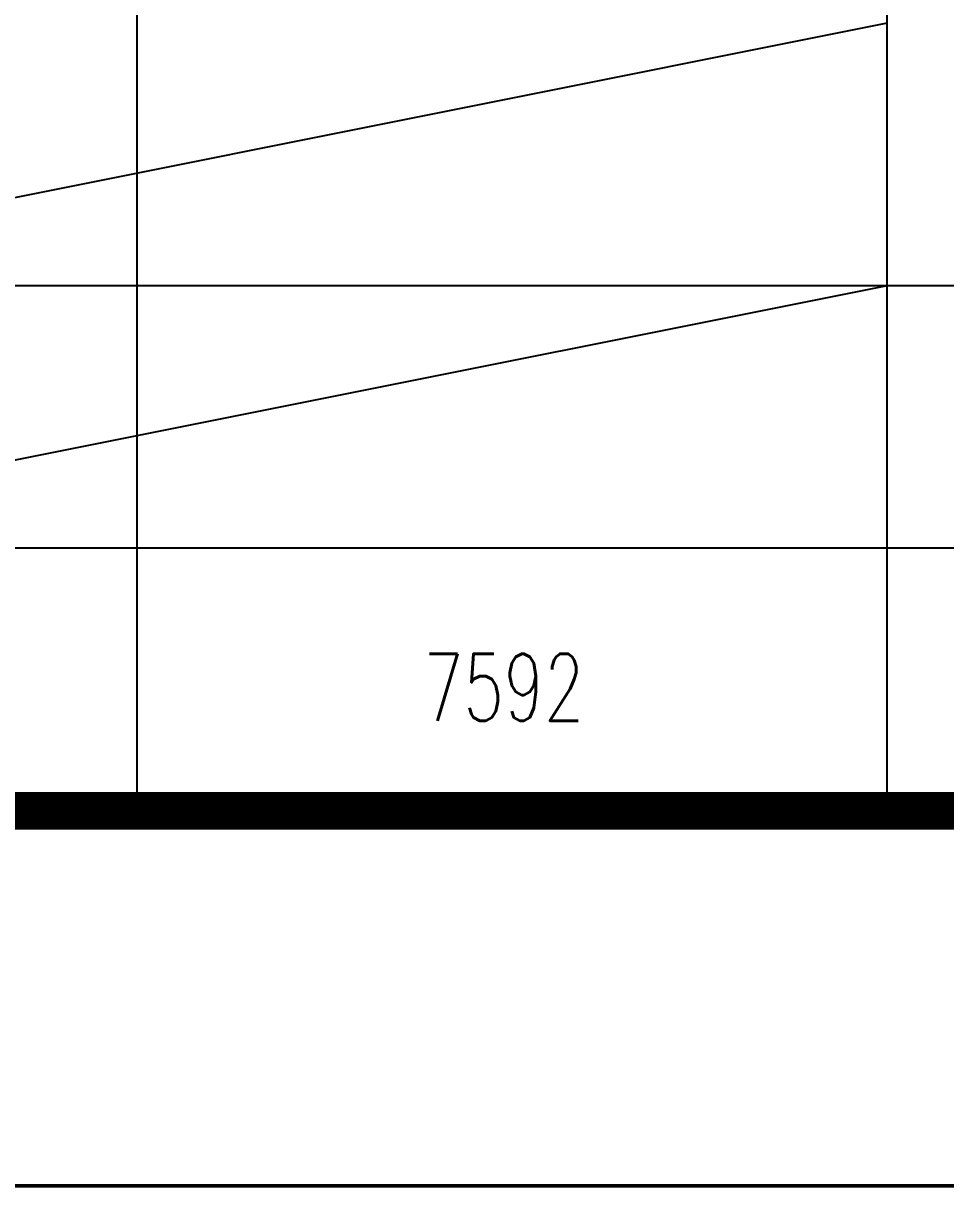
# Model space of a CAD drawing. Extents: x 238398 to 585159, y -66832 to 191741.
# Drawn here: x 568331 to 570791, y 46975 to 50080 of the extents above; entities that cross this region are included whole.
import ezdxf
from ezdxf.enums import TextEntityAlignment as Align

# ---------------------------------------------------------------- set-up
doc = ezdxf.new("R2010")
doc.units = 0
doc.header["$LTSCALE"] = 1000
doc.header["$MEASUREMENT"] = 0
doc.layers.add('PUB_TEXT', color=7, linetype='Continuous', lineweight=20)
doc.styles.add('HZ', font='geditxt.shx', dxfattribs={"width": 0.75, "bigfont": 'hzfs_1.shx'})
doc.styles.add('TK', font='GEDITXT.SHX', dxfattribs={"width": 0.85, "height": 3.5, "bigfont": 'hztxt1.shx'})

# ---------------------------------------------------------------- blocks, each defined once
blk = doc.blocks.new('GEDI_WK_A2_V')
at = {"color": 3}
for points, const_width in [([(0, 594), (0, 0), (420, 0), (420, 594)], 0.1), ([(10, 569), (10, 10), (410, 10), (410, 569)], 1)]:
    blk.add_lwpolyline(points, close=True, dxfattribs=dict(at, const_width=const_width))
blk = doc.blocks.new('GEDI_TQ_2012')
at = {"color": 2}
for p, q in [((-155, 0), (-155, 28)), ((-135, 0), (-135, 28)), ((0, 14), (-170, 14)), ((0, 7), (-180, 7))]:
    blk.add_line(p, q, dxfattribs=at)
at = {"color": 7}
blk.add_line((0, 0), (-180, 0), dxfattribs=at)
blk = doc.blocks.new('432ASEFESADFSD')
for name, p in [('GEDI_WK_A2_V', (0, 0)), ('GEDI_TQ_2012', (410, 10))]:
    blk.add_blockref(name, p)
at = {"style": 'TK', "width": 0.85}
for tag, height, p in [('PROJECTNAME', 4.75, (355, 44)), ('PHASE', 4, (397, 44)), ('DRAWINGNAME', 4.75, (365, 31))]:
    blk.add_attdef(tag, text='', height=height, dxfattribs=at).set_placement(p, align=Align.MIDDLE_CENTER)
for tag, p, height in [('APPROVE', (242, 32.75), 3.5), ('DESIGN', (287, 32.75), 3.5), ('REVIEW1', (242, 25.75), 3.5), ('DRAW', (287, 25.75), 3.5), ('DRAWINGNUMBER', (337, 18.5), 4), ('REVIEW2', (242, 18.75), 3.5), ('PROPORTION', (287, 18.75), 3.5), ('CHECK', (242, 11.75), 3.5), ('DATE', (287, 11.75), 3.5), ('VERSION', (403, 11.75), 3.5)]:
    blk.add_attdef(tag, p, '', height=height, dxfattribs=at)

msp = doc.modelspace()

# ---------------------------------------------------------------- linework, layer by layer
for points in [[(570634.5, 50080.2), (567134.5, 49380.2)], [(570634.5, 49380.2), (567134.5, 48680.2)]]:
    msp.add_lwpolyline(points)

# ---------------------------------------------------------------- block references
at = {"xscale": 100, "yscale": 100, "zscale": 100}
msp.add_blockref('432ASEFESADFSD', (543134.5, 46980.2), dxfattribs=at)

# ---------------------------------------------------------------- texts
at = {"layer": 'PUB_TEXT', "style": 'HZ', "width": 0.7}
msp.add_text('7592', height=178.56, dxfattribs=at).set_placement((569398.1, 48220.6))

doc.saveas('drawing.dxf')
